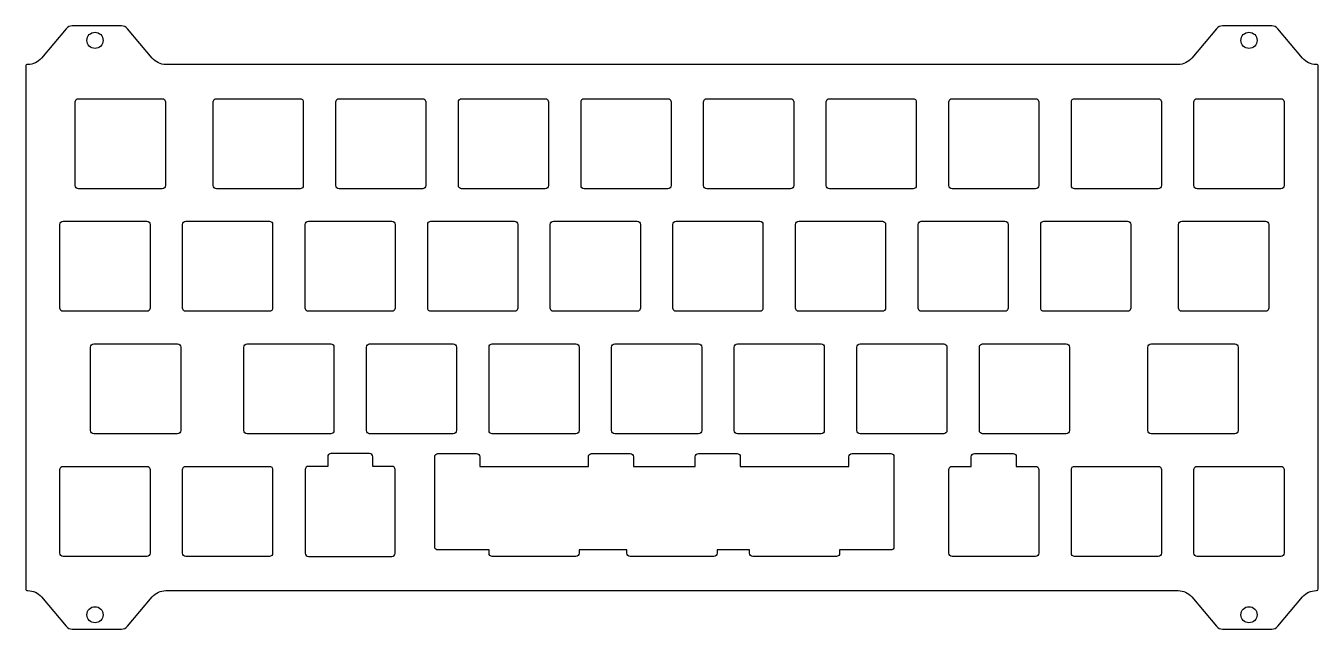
# Model space of a CAD drawing. Header units: millimetres. Extents: x -100 to 100, y -47 to 47.
import ezdxf

# ---------------------------------------------------------------- set-up
doc = ezdxf.new("R2010")
doc.units = ezdxf.units.MM
doc.layers.get('0').update_dxf_attribs({"linetype": 'CONTINUOUS'})

msp = doc.modelspace()

# ---------------------------------------------------------------- linework, layer by layer
for points in [[(78.65, -40.88, -0.221695), (80.76, -41.86), (84.6, -46.43, 0.221695), (85.55, -46.88), (93.19, -46.88, 0.221695), (94.15, -46.43), (97.98, -41.86, -0.221695), (100.09, -40.88), (100.16, -40.88, 0.414012), (100.41, -40.63), (100.41, 40.65, 0.414415), (100.16, 40.9), (100.09, 40.9, -0.221695), (97.98, 41.89), (94.15, 46.46, 0.221695), (93.19, 46.9), (85.55, 46.9, 0.221695), (84.6, 46.46), (80.76, 41.89, -0.221695), (78.65, 40.9), (-78.65, 40.9, -0.221695), (-80.76, 41.89), (-84.6, 46.46, 0.221695), (-85.55, 46.9), (-93.19, 46.9, 0.221695), (-94.15, 46.46), (-97.98, 41.89, -0.221695), (-100.09, 40.9), (-100.16, 40.9, 0.414214), (-100.41, 40.65), (-100.41, -40.63, 0.414214), (-100.16, -40.88), (-100.09, -40.88, -0.221695), (-97.98, -41.86), (-94.15, -46.43, 0.221695), (-93.19, -46.88), (-85.55, -46.88, 0.221695), (-84.6, -46.43), (-80.76, -41.86, -0.221695), (-78.65, -40.88)], [(-79.22, 35.58, -0.414214), (-78.72, 35.08), (-78.72, 22.08, -0.414214), (-79.22, 21.58), (-92.22, 21.58, -0.414214), (-92.72, 22.08), (-92.72, 35.08, -0.414214), (-92.22, 35.58)], [(-57.79, 35.58, -0.414214), (-57.29, 35.08), (-57.29, 22.08, -0.414214), (-57.79, 21.58), (-70.79, 21.58, -0.414214), (-71.29, 22.08), (-71.29, 35.08, -0.414214), (-70.79, 35.58)], [(-38.24, 22.08, -0.414214), (-38.74, 21.58), (-51.74, 21.58, -0.414214), (-52.24, 22.08), (-52.24, 35.08, -0.414214), (-51.74, 35.58), (-38.74, 35.58, -0.414214), (-38.24, 35.08)], [(-33.19, 35.08, -0.414214), (-32.69, 35.58), (-19.69, 35.58, -0.414214), (-19.19, 35.08), (-19.19, 22.08, -0.414214), (-19.69, 21.58), (-32.69, 21.58, -0.414214), (-33.19, 22.08)], [(-0.14, 22.08, -0.414214), (-0.64, 21.58), (-13.64, 21.58, -0.414214), (-14.14, 22.08), (-14.14, 35.08, -0.414214), (-13.64, 35.58), (-0.64, 35.58, -0.414214), (-0.14, 35.08)], [(18.41, 35.58, -0.414214), (18.91, 35.08), (18.91, 22.08, -0.414214), (18.41, 21.58), (5.41, 21.58, -0.414214), (4.91, 22.08), (4.91, 35.08, -0.414214), (5.41, 35.58)], [(37.46, 35.58, -0.414214), (37.96, 35.08), (37.96, 22.08, -0.414214), (37.46, 21.58), (24.46, 21.58, -0.414214), (23.96, 22.08), (23.96, 35.08, -0.414214), (24.46, 35.58)], [(56.51, 35.58, -0.414214), (57.01, 35.08), (57.01, 22.08, -0.414214), (56.51, 21.58), (43.51, 21.58, -0.414214), (43.01, 22.08), (43.01, 35.08, -0.414214), (43.51, 35.58)], [(62.56, 21.58, -0.414214), (62.06, 22.08), (62.06, 35.08, -0.414214), (62.56, 35.58), (75.56, 35.58, -0.414214), (76.06, 35.08), (76.06, 22.08, -0.414214), (75.56, 21.58)], [(81.61, 21.58, -0.414214), (81.11, 22.08), (81.11, 35.08, -0.414214), (81.61, 35.58), (94.61, 35.58, -0.414214), (95.11, 35.08), (95.11, 22.08, -0.414214), (94.61, 21.58)], [(-81.61, 16.53, -0.414214), (-81.11, 16.03), (-81.11, 3.03, -0.414214), (-81.61, 2.53), (-94.61, 2.53, -0.414214), (-95.11, 3.03), (-95.11, 16.03, -0.414214), (-94.61, 16.53)], [(-76.06, 16.03, -0.414214), (-75.56, 16.53), (-62.56, 16.53, -0.414214), (-62.06, 16.03), (-62.06, 3.03, -0.414214), (-62.56, 2.53), (-75.56, 2.53, -0.414214), (-76.06, 3.03)], [(-57.01, 16.03, -0.414214), (-56.51, 16.53), (-43.51, 16.53, -0.414214), (-43.01, 16.03), (-43.01, 3.03, -0.414214), (-43.51, 2.53), (-56.51, 2.53, -0.414214), (-57.01, 3.03)], [(-24.46, 16.53, -0.414214), (-23.96, 16.03), (-23.96, 3.03, -0.414214), (-24.46, 2.53), (-37.46, 2.53, -0.414214), (-37.96, 3.03), (-37.96, 16.03, -0.414214), (-37.46, 16.53)], [(-18.41, 2.53, -0.414214), (-18.91, 3.03), (-18.91, 16.03, -0.414214), (-18.41, 16.53), (-5.41, 16.53, -0.414214), (-4.91, 16.03), (-4.91, 3.03, -0.414214), (-5.41, 2.53)], [(13.64, 16.53, -0.414214), (14.14, 16.03), (14.14, 3.03, -0.414214), (13.64, 2.53), (0.64, 2.53, -0.414214), (0.14, 3.03), (0.14, 16.03, -0.414214), (0.64, 16.53)], [(33.19, 3.03, -0.414214), (32.69, 2.53), (19.69, 2.53, -0.414214), (19.19, 3.03), (19.19, 16.03, -0.414214), (19.69, 16.53), (32.69, 16.53, -0.414214), (33.19, 16.03)], [(52.24, 3.03, -0.414214), (51.74, 2.53), (38.74, 2.53, -0.414214), (38.24, 3.03), (38.24, 16.03, -0.414214), (38.74, 16.53), (51.74, 16.53, -0.414214), (52.24, 16.03)], [(57.79, 2.53, -0.414214), (57.29, 3.03), (57.29, 16.03, -0.414214), (57.79, 16.53), (70.79, 16.53, -0.414214), (71.29, 16.03), (71.29, 3.03, -0.414214), (70.79, 2.53)], [(92.23, 16.53, -0.414214), (92.73, 16.03), (92.73, 3.03, -0.414214), (92.23, 2.53), (79.23, 2.53, -0.414214), (78.73, 3.03), (78.73, 16.03, -0.414214), (79.23, 16.53)], [(-76.84, -2.52, -0.414214), (-76.34, -3.02), (-76.34, -16.02, -0.414214), (-76.84, -16.52), (-89.84, -16.52, -0.414214), (-90.34, -16.02), (-90.34, -3.02, -0.414214), (-89.84, -2.52)], [(-52.53, -16.02, -0.414214), (-53.03, -16.52), (-66.03, -16.52, -0.414214), (-66.53, -16.02), (-66.53, -3.02, -0.414214), (-66.03, -2.52), (-53.03, -2.52, -0.414214), (-52.53, -3.02)], [(-47.48, -3.02, -0.414214), (-46.98, -2.52), (-33.98, -2.52, -0.414214), (-33.48, -3.02), (-33.48, -16.02, -0.414214), (-33.98, -16.52), (-46.98, -16.52, -0.414214), (-47.48, -16.02)], [(-14.43, -16.02, -0.414214), (-14.93, -16.52), (-27.93, -16.52, -0.414214), (-28.43, -16.02), (-28.43, -3.02, -0.414214), (-27.93, -2.52), (-14.93, -2.52, -0.414214), (-14.43, -3.02)], [(4.12, -2.52, -0.414214), (4.62, -3.02), (4.62, -16.02, -0.414214), (4.12, -16.52), (-8.88, -16.52, -0.414214), (-9.38, -16.02), (-9.38, -3.02, -0.414214), (-8.88, -2.52)], [(9.67, -3.02, -0.414214), (10.17, -2.52), (23.17, -2.52, -0.414214), (23.67, -3.02), (23.67, -16.02, -0.414214), (23.17, -16.52), (10.17, -16.52, -0.414214), (9.67, -16.02)], [(29.22, -16.52, -0.414214), (28.72, -16.02), (28.72, -3.02, -0.414214), (29.22, -2.52), (42.22, -2.52, -0.414214), (42.72, -3.02), (42.72, -16.02, -0.414214), (42.22, -16.52)], [(47.77, -3.02, -0.414214), (48.27, -2.52), (61.27, -2.52, -0.414214), (61.77, -3.02), (61.77, -16.02, -0.414214), (61.27, -16.52), (48.27, -16.52, -0.414214), (47.77, -16.02)], [(74.46, -16.52, -0.414214), (73.96, -16.02), (73.96, -3.02, -0.414214), (74.46, -2.52), (87.46, -2.52, -0.414214), (87.96, -3.02), (87.96, -16.02, -0.414214), (87.46, -16.52)], [(-53.5, -21.57), (-56.51, -21.57, 0.414214), (-57.01, -22.07), (-57.01, -35.07, 0.414214), (-56.51, -35.57), (-43.51, -35.57, 0.414214), (-43.01, -35.07), (-43.01, -22.07, 0.414214), (-43.51, -21.57), (-46.5, -21.57), (-46.5, -20.07, 0.414214), (-47, -19.57), (-53, -19.57, 0.414214), (-53.5, -20.07)], [(33.99, -19.57, -0.414214), (34.49, -20.07), (34.49, -34.07, -0.414214), (33.99, -34.57), (26.05, -34.57), (26.05, -35.07, -0.414214), (25.55, -35.57), (12.55, -35.57, -0.414214), (12.05, -35.07), (12.05, -34.57), (7, -34.57), (7, -35.07, -0.414214), (6.5, -35.57), (-6.5, -35.57, -0.414214), (-7, -35.07), (-7, -34.57), (-14.43, -34.57), (-14.43, -35.07, -0.414214), (-14.93, -35.57), (-27.93, -35.57, -0.414214), (-28.43, -35.07), (-28.43, -34.57), (-36.37, -34.57, -0.414214), (-36.87, -34.07), (-36.87, -20.07, -0.414214), (-36.37, -19.57), (-30.37, -19.57, -0.414214), (-29.87, -20.07), (-29.87, -21.57), (-12.99, -21.57), (-12.99, -20.07, -0.414214), (-12.49, -19.57), (-6.49, -19.57, -0.414214), (-5.99, -20.07), (-5.99, -21.57), (3.61, -21.57), (3.61, -20.07, -0.414214), (4.11, -19.57), (10.11, -19.57, -0.414214), (10.61, -20.07), (10.61, -21.57), (27.49, -21.57), (27.49, -20.07, -0.414214), (27.99, -19.57)], [(43.51, -35.57, -0.414214), (43.01, -35.07), (43.01, -22.07, -0.414214), (43.51, -21.57), (46.5, -21.57), (46.5, -20.07, -0.414214), (47, -19.57), (53, -19.57, -0.414214), (53.5, -20.07), (53.5, -21.57), (56.51, -21.57, -0.414214), (57.01, -22.07), (57.01, -35.07, -0.414214), (56.51, -35.57)], [(-94.61, -35.57, -0.414214), (-95.11, -35.07), (-95.11, -22.07, -0.414214), (-94.61, -21.57), (-81.61, -21.57, -0.414214), (-81.11, -22.07), (-81.11, -35.07, -0.414214), (-81.61, -35.57)], [(-62.56, -21.57, -0.414214), (-62.06, -22.07), (-62.06, -35.07, -0.414214), (-62.56, -35.57), (-75.56, -35.57, -0.414214), (-76.06, -35.07), (-76.06, -22.07, -0.414214), (-75.56, -21.57)], [(76.06, -35.07, -0.414214), (75.56, -35.57), (62.56, -35.57, -0.414214), (62.06, -35.07), (62.06, -22.07, -0.414214), (62.56, -21.57), (75.56, -21.57, -0.414214), (76.06, -22.07)], [(81.61, -35.57, -0.414214), (81.11, -35.07), (81.11, -22.07, -0.414214), (81.61, -21.57), (94.61, -21.57, -0.414214), (95.11, -22.07), (95.11, -35.07, -0.414214), (94.61, -35.57)]]:
    msp.add_lwpolyline(points, format="xyb", close=True)
for centre in [(-89.66, 44.65), (89.66, 44.65), (-89.66, -44.63), (89.66, -44.63)]:
    msp.add_circle(centre, 1.25)

doc.saveas('drawing.dxf')
